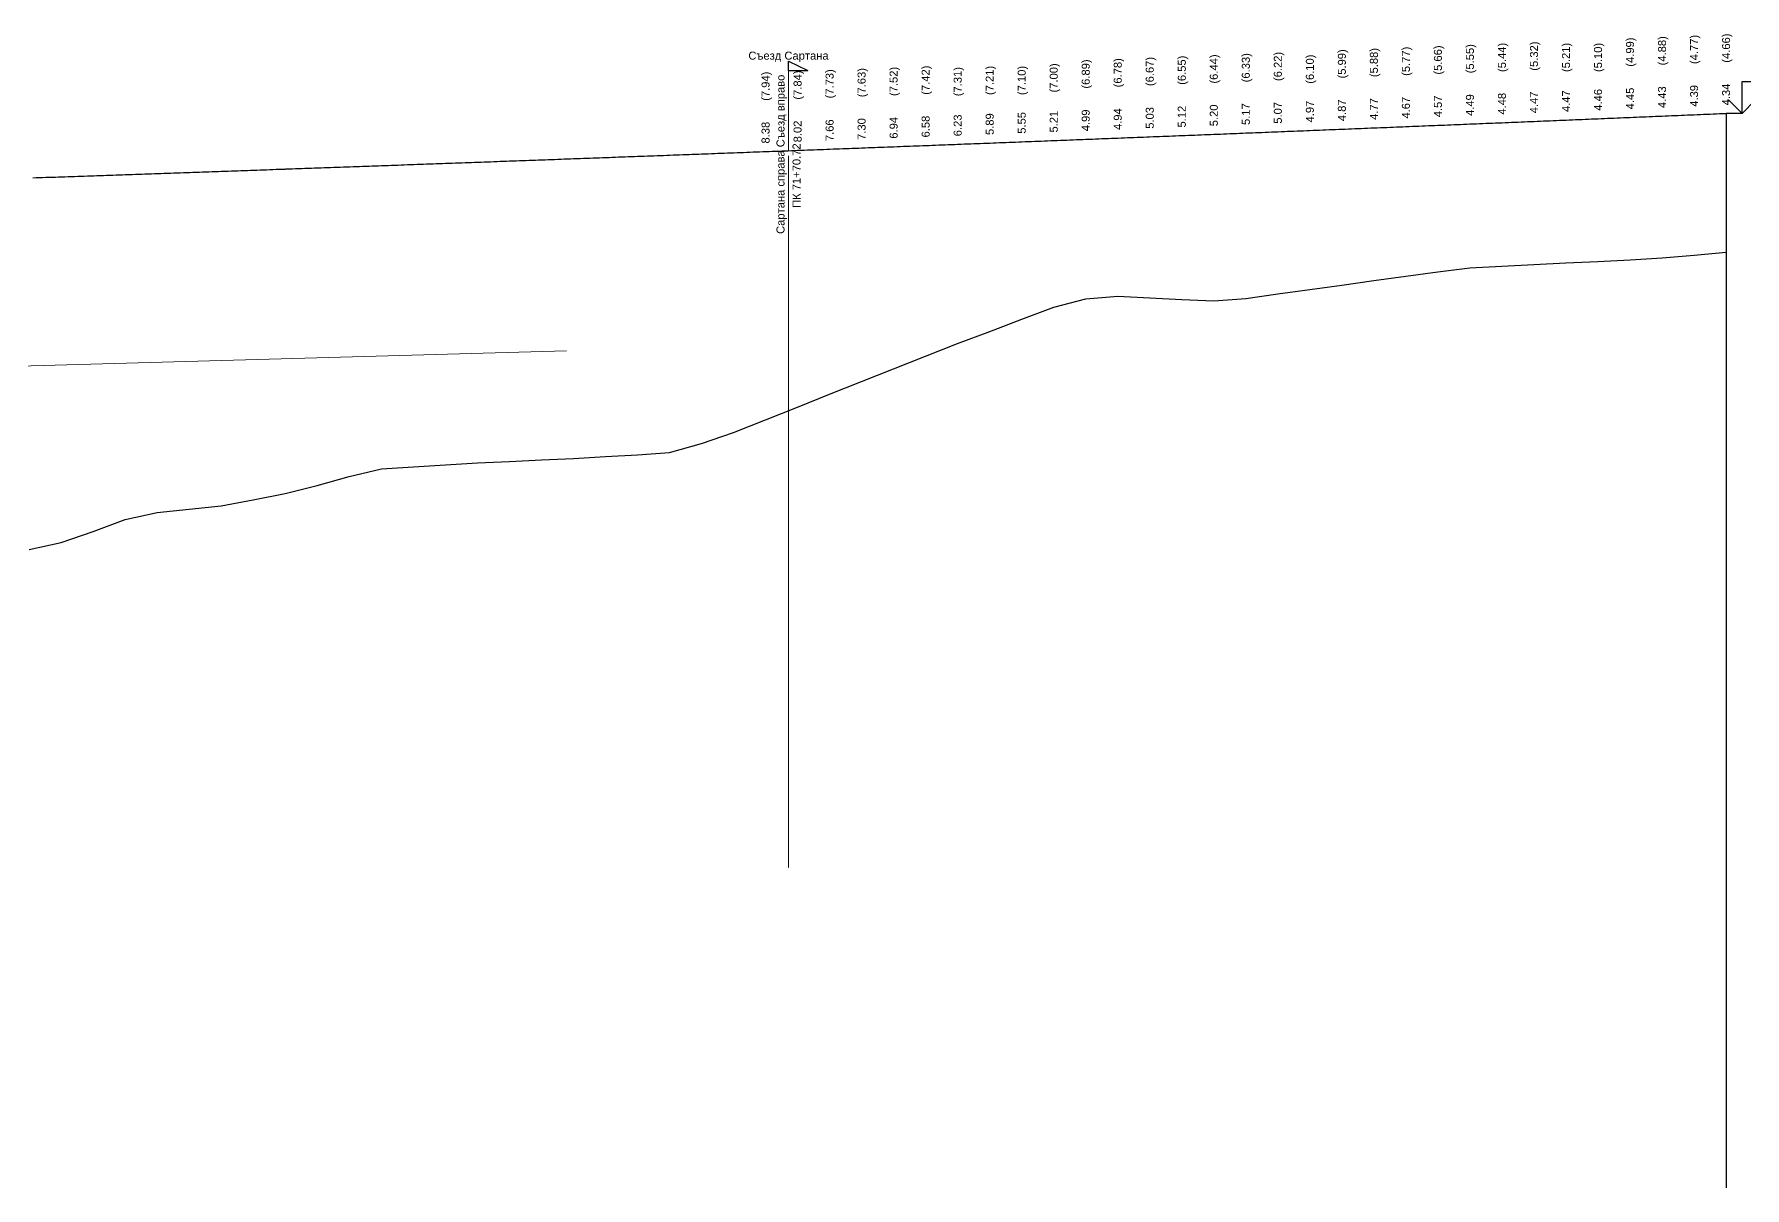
# Model space of a CAD drawing. Header units: millimetres. Extents: x 1864 to 10174863, y -4887456 to 5366151.
# Drawn here: x 4139476 to 4192903, y -8356 to 27684 of the extents above; entities that cross this region are included whole.
import ezdxf
from ezdxf.enums import TextEntityAlignment as Align

# ---------------------------------------------------------------- set-up
doc = ezdxf.new("R2018")
doc.units = ezdxf.units.MM
doc.linetypes.add('axis', pattern=[1.11, 0.75, -0.12, 0.12, -0.12])
for name, color, linetype, lineweight in [('1-Примечания', 4, 'Continuous', 25), ('1-Размеры', 1, 'Continuous', 25), ('1-Текст_3', 250, 'Continuous', 25), ('ИС_Тонкая', 3, 'Continuous', 18)]:
    doc.layers.add(name, color=color, linetype=linetype, lineweight=lineweight)
for name, color, linetype in [('Коммуникации', 7, 'Continuous'), ('Красный профиль', 1, 'Continuous'), ('Рабочие отметки', 7, 'Continuous'), ('Рабочие отметки доп.', 7, 'Continuous'), ('Рассекаемые подобъекты', 7, 'Continuous'), ('Черный профиль', 3, 'Continuous')]:
    doc.layers.add(name, color=color, linetype=linetype)
doc.styles.get("Standard").update_dxf_attribs({"font": 'arial.ttf'})

# ---------------------------------------------------------------- blocks, each defined once
blk = doc.blocks.new('*U457')
at = {"layer": '1-Примечания', "linetype": 'Continuous'}
blk.add_line((0, 0), (-2.5, 0), dxfattribs=at)
for points in [[(0, 0), (0, 5), (8, 5)], [(2.12, 2.12), (0, 0), (-2.12, 2.12)]]:
    blk.add_lwpolyline(points, dxfattribs=at)
at = {"layer": '1-Текст_3', "lineweight": 30, "oblique": 15, "width": 0.8, "flags": 104}
blk.add_attdef('ВЫСОТА', text='', height=3, dxfattribs=at).set_placement((4.13, 7.17), align=Align.MIDDLE_CENTER)
blk.add_attdef('ПРИМЕЧАНИЕ', text='', height=3, dxfattribs=at).set_placement((4, 4.25), align=Align.TOP_CENTER)

msp = doc.modelspace()

# ---------------------------------------------------------------- linework, layer by layer
at = {"layer": 'ИС_Тонкая'}
msp.add_lwpolyline([(4113739.9, 16606.6), (4156098.4, 17792.2)], dxfattribs=at)
at = {"layer": 'Коммуникации', "linetype": 'Continuous'}
for p, q in [((4163035.6, 26545.4), (4163035.6, 26845.4)), ((4163035.6, 26845.4), (4163635.6, 26545.4)), ((4163035.6, 26545.4), (4163635.6, 26545.4))]:
    msp.add_line(p, q, dxfattribs=at)
at = {"layer": 'Коммуникации', "linetype": 'Continuous', "lineweight": 15}
msp.add_line((4163035.6, 26545.4), (4163035.6, 24045.4), dxfattribs=at)
at = {"layer": 'Красный профиль', "linetype": 'Continuous'}
msp.add_line((4192318.6, 25210), (4192318.6, -8355.7), dxfattribs=at)
at = {"layer": 'Красный профиль', "linetype": 'Continuous', "flags": 128}
msp.add_lwpolyline([(4139437, 23198.7), (4139536.9, 23202.2), (4139636.9, 23205.6), (4139736.9, 23209), (4139836.8, 23212.4), (4139936.8, 23215.8), (4140036.8, 23219.2), (4140136.7, 23222.7), (4140236.7, 23226.1), (4140318.6, 23228.9), (4140336.7, 23229.5), (4140436.6, 23232.9), (4140536.6, 23236.4), (4140636.6, 23239.8), (4140736.5, 23243.2), (4140836.5, 23246.7), (4140936.5, 23250.1), (4141036.4, 23253.5), (4141136.4, 23257), (4141236.3, 23260.4), (4141318.6, 23263.2), (4141336.3, 23263.8), (4141436.3, 23267.3), (4141536.2, 23270.7), (4141636.2, 23274.2), (4141736.2, 23277.6), (4141836.1, 23281.1), (4141936.1, 23284.5), (4142036.1, 23288), (4142136, 23291.4), (4142236, 23294.9), (4142318.6, 23297.7), (4142336, 23298.3), (4142435.9, 23301.8), (4142535.9, 23305.2), (4142635.9, 23308.7), (4142735.8, 23312.2), (4142835.8, 23315.6), (4142935.8, 23319.1), (4143035.7, 23322.5), (4143135.7, 23326), (4143235.7, 23329.5), (4143318.6, 23332.4), (4143335.6, 23333), (4143435.6, 23336.4), (4143535.6, 23339.9), (4143635.5, 23343.4), (4143735.5, 23346.8), (4143835.4, 23350.3), (4143935.4, 23353.8), (4144035.4, 23357.3), (4144135.3, 23360.8), (4144235.3, 23364.2), (4144318.6, 23367.1), (4144335.3, 23367.7), (4144435.2, 23371.2), (4144535.2, 23374.7), (4144635.2, 23378.2), (4144735.1, 23381.7), (4144835.1, 23385.2), (4144935.1, 23388.7), (4145035, 23392.2), (4145135, 23395.7), (4145235, 23399.1), (4145318.6, 23402.1), (4145334.9, 23402.6), (4145434.9, 23406.1), (4145534.9, 23409.6), (4145634.8, 23413.2), (4145734.8, 23416.7), (4145834.8, 23420.2), (4145934.7, 23423.7), (4146034.7, 23427.2), (4146134.6, 23430.7), (4146234.6, 23434.2), (4146318.6, 23437.2), (4146334.6, 23437.7), (4146434.5, 23441.2), (4146534.5, 23444.7), (4146634.5, 23448.3), (4146734.4, 23451.8), (4146834.4, 23455.3), (4146934.4, 23458.8), (4147034.3, 23462.4), (4147134.3, 23465.9), (4147234.3, 23469.4), (4147318.6, 23472.4), (4147334.2, 23472.9), (4147434.2, 23476.5), (4147534.2, 23480), (4147634.1, 23483.5), (4147734.1, 23487.1), (4147834.1, 23490.6), (4147934, 23494.1), (4148034, 23497.7), (4148134, 23501.2), (4148233.9, 23504.8), (4148318.6, 23507.8), (4148333.9, 23508.3), (4148433.9, 23511.8), (4148533.8, 23515.4), (4148633.8, 23518.9), (4148733.7, 23522.5), (4148833.7, 23526), (4148933.7, 23529.6), (4149033.6, 23533.1), (4149133.6, 23536.7), (4149233.6, 23540.2), (4149318.6, 23543.3), (4149333.5, 23543.8), (4149433.5, 23547.4), (4149533.5, 23550.9), (4149633.4, 23554.5), (4149733.4, 23558), (4149833.4, 23561.6), (4149933.3, 23565.2), (4150033.3, 23568.7), (4150133.3, 23572.3), (4150233.2, 23575.9), (4150318.6, 23578.9), (4150333.2, 23579.5), (4150433.2, 23583), (4150533.1, 23586.6), (4150633.1, 23590.2), (4150733.1, 23593.8), (4150833, 23597.3), (4150933, 23600.9), (4151032.9, 23604.5), (4151132.9, 23608.1), (4151232.9, 23611.7), (4151318.6, 23614.8), (4151332.8, 23615.3), (4151432.8, 23618.9), (4151532.8, 23622.4), (4151632.7, 23626), (4151732.7, 23629.6), (4151832.7, 23633.2), (4151932.6, 23636.8), (4152032.6, 23640.4), (4152132.6, 23644), (4152232.5, 23647.6), (4152318.6, 23650.7), (4152332.5, 23651.2), (4152432.5, 23654.8), (4152532.4, 23658.4), (4152632.4, 23662), (4152732.4, 23665.6), (4152832.3, 23669.2), (4152932.3, 23672.9), (4153032.3, 23676.5), (4153132.2, 23680.1), (4153232.2, 23683.7), (4153318.6, 23686.8), (4153332.2, 23687.3), (4153432.1, 23690.9), (4153532.1, 23694.6), (4153632, 23698.2), (4153732, 23701.8), (4153832, 23705.4), (4153931.9, 23709), (4154031.9, 23712.7), (4154131.9, 23716.3), (4154231.8, 23719.9), (4154318.6, 23723.1), (4154331.8, 23723.6), (4154431.8, 23727.2), (4154531.7, 23730.8), (4154631.7, 23734.5), (4154731.7, 23738.1), (4154831.6, 23741.7), (4154931.6, 23745.4), (4155031.6, 23749), (4155131.5, 23752.7), (4155231.5, 23756.3), (4155318.6, 23759.5), (4155331.5, 23760), (4155431.4, 23763.6), (4155531.4, 23767.3), (4155631.4, 23770.9), (4155731.3, 23774.6), (4155831.3, 23778.2), (4155931.2, 23781.9), (4156031.2, 23785.5), (4156131.2, 23789.2), (4156231.1, 23792.8), (4156318.6, 23796), (4156331.1, 23796.5), (4156431.1, 23800.2), (4156531, 23803.8), (4156631, 23807.5), (4156731, 23811.2), (4156830.9, 23814.8), (4156930.9, 23818.5), (4157030.9, 23822.2), (4157130.8, 23825.8), (4157230.8, 23829.5), (4157318.6, 23832.7), (4157330.8, 23833.2), (4157430.7, 23836.9), (4157530.7, 23840.5), (4157630.7, 23844.2), (4157730.6, 23847.9), (4157830.6, 23851.6), (4157930.6, 23855.3), (4158030.5, 23859), (4158130.5, 23862.6), (4158230.4, 23866.3), (4158318.6, 23869.6), (4158330.4, 23870), (4158430.4, 23873.7), (4158530.3, 23877.4), (4158630.3, 23881.1), (4158730.3, 23884.8), (4158830.2, 23888.5), (4158930.2, 23892.2), (4159030.2, 23895.9), (4159130.1, 23899.6), (4159230.1, 23903.3), (4159318.6, 23906.6), (4159330.1, 23907), (4159430, 23910.7), (4159530, 23914.4), (4159630, 23918.1), (4159729.9, 23921.8), (4159829.9, 23925.5), (4159929.9, 23929.3), (4160029.8, 23933), (4160129.8, 23936.7), (4160229.8, 23940.4), (4160318.6, 23943.7), (4160329.7, 23944.1), (4160429.7, 23947.9), (4160529.7, 23951.6), (4160629.6, 23955.3), (4160729.6, 23959), (4160829.5, 23962.8), (4160929.5, 23966.5), (4161029.5, 23970.2), (4161129.4, 23973.9), (4161229.4, 23977.7), (4161318.6, 23981), (4161329.4, 23981.4), (4161429.3, 23985.1), (4161529.3, 23988.9), (4161629.3, 23992.6), (4161729.2, 23996.4), (4161829.2, 24000.1), (4161929.2, 24003.8), (4162029.1, 24007.6), (4162129.1, 24011.3), (4162229.1, 24015.1), (4162318.6, 24018.4), (4162329, 24018.8), (4162429, 24022.6), (4162529, 24026.3), (4162628.9, 24030.1), (4162728.9, 24033.8), (4162828.9, 24037.6), (4162928.8, 24041.4), (4163028.8, 24045.1), (4163128.7, 24048.9), (4163228.7, 24052.6), (4163318.6, 24056), (4163328.7, 24056.4), (4163428.6, 24060.2), (4163528.6, 24063.9), (4163628.6, 24067.7), (4163728.5, 24071.5), (4163828.5, 24075.2), (4163928.5, 24079), (4164028.4, 24082.8), (4164128.4, 24086.6), (4164228.4, 24090.3), (4164318.6, 24093.8), (4164328.3, 24094.1), (4164428.3, 24097.9), (4164528.3, 24101.7), (4164628.2, 24105.5), (4164728.2, 24109.2), (4164828.2, 24113), (4164928.1, 24116.8), (4165028.1, 24120.6), (4165128.1, 24124.4), (4165228, 24128.2), (4165318.6, 24131.6), (4165328, 24132), (4165428, 24135.8), (4165527.9, 24139.6), (4165627.9, 24143.4), (4165727.8, 24147.2), (4165827.8, 24151), (4165927.8, 24154.8), (4166027.7, 24158.6), (4166127.7, 24162.4), (4166227.7, 24166.2), (4166318.6, 24169.7), (4166327.6, 24170), (4166427.6, 24173.8), (4166527.6, 24177.6), (4166627.5, 24181.4), (4166727.5, 24185.2), (4166827.5, 24189.1), (4166927.4, 24192.9), (4167027.4, 24196.7), (4167127.4, 24200.5), (4167227.3, 24204.3), (4167318.6, 24207.8), (4167327.3, 24208.2), (4167427.3, 24212), (4167527.2, 24215.8), (4167627.2, 24219.6), (4167727.2, 24223.5), (4167827.1, 24227.3), (4167927.1, 24231.1), (4168027, 24235), (4168127, 24238.8), (4168227, 24242.6), (4168318.6, 24246.1), (4168326.9, 24246.5), (4168426.9, 24250.3), (4168526.9, 24254.1), (4168626.8, 24258), (4168726.8, 24261.8), (4168826.8, 24265.7), (4168926.7, 24269.5), (4169026.7, 24273.4), (4169126.7, 24277.2), (4169226.6, 24281.1), (4169318.6, 24284.6), (4169326.6, 24284.9), (4169426.6, 24288.8), (4169526.5, 24292.6), (4169626.5, 24296.5), (4169726.5, 24300.3), (4169826.4, 24304.2), (4169926.4, 24308.1), (4170026.4, 24311.9), (4170126.3, 24315.8), (4170226.3, 24319.7), (4170318.6, 24323.2), (4170326.2, 24323.5), (4170426.2, 24327.4), (4170526.2, 24331.3), (4170626.1, 24335.1), (4170726.1, 24339), (4170826.1, 24342.9), (4170926, 24346.8), (4171026, 24350.6), (4171126, 24354.5), (4171225.9, 24358.4), (4171318.6, 24362), (4171325.9, 24362.3), (4171425.9, 24366.2), (4171525.8, 24370), (4171625.8, 24373.9), (4171725.8, 24377.8), (4171825.7, 24381.7), (4171925.7, 24385.6), (4172025.7, 24389.5), (4172125.6, 24393.4), (4172225.6, 24397.3), (4172318.6, 24400.9), (4172325.6, 24401.2), (4172425.5, 24405.1), (4172525.5, 24409), (4172625.5, 24412.9), (4172725.4, 24416.8), (4172825.4, 24420.7), (4172925.3, 24424.6), (4173025.3, 24428.5), (4173125.3, 24432.4), (4173225.2, 24436.3), (4173318.6, 24440), (4173325.2, 24440.2), (4173425.2, 24444.1), (4173525.1, 24448), (4173625.1, 24451.9), (4173725.1, 24455.9), (4173825, 24459.8), (4173925, 24463.7), (4174025, 24467.6), (4174124.9, 24471.5), (4174224.9, 24475.5), (4174318.6, 24479.2), (4174324.9, 24479.4), (4174424.8, 24483.3), (4174524.8, 24487.3), (4174624.8, 24491.2), (4174724.7, 24495.1), (4174824.7, 24499), (4174924.7, 24503), (4175024.6, 24506.9), (4175124.6, 24510.9), (4175224.5, 24514.8), (4175318.6, 24518.5), (4175324.5, 24518.7), (4175424.5, 24522.7), (4175524.4, 24526.6), (4175624.4, 24530.6), (4175724.4, 24534.5), (4175824.3, 24538.5), (4175924.3, 24542.4), (4176024.3, 24546.4), (4176124.2, 24550.3), (4176224.2, 24554.3), (4176318.6, 24558), (4176324.2, 24558.2), (4176424.1, 24562.2), (4176524.1, 24566.1), (4176624.1, 24570.1), (4176724, 24574.1), (4176824, 24578), (4176924, 24582), (4177023.9, 24585.9), (4177123.9, 24589.9), (4177223.9, 24593.9), (4177318.6, 24597.6), (4177323.8, 24597.9), (4177423.8, 24601.8), (4177523.8, 24605.8), (4177623.7, 24609.8), (4177723.7, 24613.7), (4177823.6, 24617.7), (4177923.6, 24621.7), (4178023.6, 24625.7), (4178123.5, 24629.7), (4178223.5, 24633.6), (4178318.6, 24637.4), (4178323.5, 24637.6), (4178423.4, 24641.6), (4178523.4, 24645.6), (4178623.4, 24649.6), (4178723.3, 24653.6), (4178823.3, 24657.6), (4178923.3, 24661.6), (4179023.2, 24665.6), (4179123.2, 24669.6), (4179223.2, 24673.6), (4179318.6, 24677.4), (4179323.1, 24677.6), (4179423.1, 24681.6), (4179523.1, 24685.6), (4179623, 24689.6), (4179723, 24693.6), (4179823, 24697.6), (4179922.9, 24701.6), (4180022.9, 24705.6), (4180122.8, 24709.6), (4180222.8, 24713.6), (4180318.6, 24717.5), (4180322.8, 24717.6), (4180422.7, 24721.6), (4180522.7, 24725.7), (4180622.7, 24729.7), (4180722.6, 24733.7), (4180822.6, 24737.7), (4180922.6, 24741.7), (4181022.5, 24745.8), (4181122.5, 24749.8), (4181222.5, 24753.8), (4181318.6, 24757.7), (4181322.4, 24757.9), (4181422.4, 24761.9), (4181522.4, 24765.9), (4181622.3, 24769.9), (4181722.3, 24774), (4181822.3, 24778), (4181922.2, 24782.1), (4182022.2, 24786.1), (4182122.2, 24790.1), (4182222.1, 24794.2), (4182318.6, 24798.1), (4182322.1, 24798.2), (4182422.1, 24802.3), (4182522, 24806.3), (4182622, 24810.4), (4182721.9, 24814.4), (4182821.9, 24818.5), (4182921.9, 24822.5), (4183021.8, 24826.6), (4183121.8, 24830.6), (4183221.8, 24834.7), (4183318.6, 24838.6), (4183321.7, 24838.7), (4183421.7, 24842.8), (4183521.7, 24846.9), (4183621.6, 24850.9), (4183721.6, 24855), (4183821.6, 24859), (4183921.5, 24863.1), (4184021.5, 24867.2), (4184121.5, 24871.3), (4184221.4, 24875.3), (4184318.6, 24879.3), (4184321.4, 24879.4), (4184421.4, 24883.5), (4184521.3, 24887.5), (4184621.3, 24891.6), (4184721.3, 24895.7), (4184821.2, 24899.8), (4184921.2, 24903.9), (4185021.1, 24907.9), (4185121.1, 24912), (4185221.1, 24916.1), (4185318.6, 24920.1), (4185321, 24920.2), (4185421, 24924.3), (4185521, 24928.4), (4185620.9, 24932.5), (4185720.9, 24936.6), (4185820.9, 24940.7), (4185920.8, 24944.8), (4186020.8, 24948.9), (4186120.8, 24953), (4186220.7, 24957.1), (4186318.6, 24961.1), (4186320.7, 24961.2), (4186420.7, 24965.3), (4186520.6, 24969.4), (4186620.6, 24973.5), (4186720.6, 24977.6), (4186820.5, 24981.7), (4186920.5, 24985.8), (4187020.5, 24989.9), (4187120.4, 24994), (4187220.4, 24998.2), (4187318.6, 25002.2), (4187320.3, 25002.3), (4187420.3, 25006.4), (4187520.3, 25010.5), (4187620.2, 25014.6), (4187720.2, 25018.8), (4187820.2, 25022.9), (4187920.1, 25027), (4188020.1, 25031.1), (4188120.1, 25035.3), (4188220, 25039.4), (4188318.6, 25043.5), (4188320, 25043.5), (4188420, 25047.7), (4188519.9, 25051.8), (4188619.9, 25055.9), (4188719.9, 25060.1), (4188819.8, 25064.2), (4188919.8, 25068.3), (4189019.8, 25072.5), (4189119.7, 25076.6), (4189219.7, 25080.8), (4189318.6, 25084.9), (4189319.7, 25084.9), (4189419.6, 25089.1), (4189519.6, 25093.2), (4189619.6, 25097.4), (4189719.5, 25101.5), (4189819.5, 25105.7), (4189919.4, 25109.8), (4190019.4, 25114), (4190119.4, 25118.1), (4190219.3, 25122.3), (4190318.6, 25126.4), (4190319.3, 25126.5), (4190419.3, 25130.6), (4190519.2, 25134.8), (4190619.2, 25139), (4190719.2, 25143.1), (4190819.1, 25147.3), (4190919.1, 25151.5), (4191019.1, 25155.6), (4191119, 25159.8), (4191219, 25164), (4191318.6, 25168.1), (4191319, 25168.2), (4191418.9, 25172.3), (4191518.9, 25176.5), (4191618.9, 25180.7), (4191718.8, 25184.9), (4191818.8, 25189.1), (4191918.8, 25193.2), (4192018.7, 25197.4), (4192118.7, 25201.6), (4192218.6, 25205.8), (4192318.6, 25210)], dxfattribs=at)
at = {"layer": 'Рассекаемые подобъекты', "color": 7, "linetype": 'axis', "lineweight": 15, "ltscale": 15}
msp.add_line((4163035.8, 23889.1), (4163035.8, 1644.3), dxfattribs=at)
at = {"layer": 'Черный профиль', "linetype": 'Continuous', "flags": 128}
msp.add_lwpolyline([(4139318.6, 11583.8), (4140318.6, 11802.2), (4141318.6, 12147.9), (4142318.6, 12525.4), (4143318.6, 12742.2), (4144318.6, 12842.9), (4145318.6, 12949.4), (4146318.6, 13133.1), (4147318.6, 13338.9), (4148318.6, 13582.8), (4149318.6, 13863.2), (4150318.6, 14103.1), (4151318.6, 14168.5), (4152318.6, 14230.7), (4153318.6, 14289.9), (4154318.6, 14336.1), (4155318.6, 14382.2), (4156318.6, 14432.1), (4157318.6, 14487.4), (4158318.6, 14542.8), (4159318.6, 14617.4), (4160318.6, 14902.1), (4161318.6, 15240.5), (4162318.6, 15638.9), (4163318.6, 16037.2), (4164318.6, 16435.3), (4165318.6, 16833.3), (4166318.6, 17231.2), (4167318.6, 17628.9), (4168318.6, 18016.1), (4169318.6, 18396.9), (4170318.6, 18777.6), (4171318.6, 19153.2), (4172318.6, 19412.1), (4173318.6, 19503.1), (4174318.6, 19452.1), (4175318.6, 19400.8), (4176318.6, 19354.6), (4177318.6, 19429.9), (4178318.6, 19569.7), (4179318.6, 19709.2), (4180318.6, 19848.5), (4181318.6, 19987.4), (4182318.6, 20126), (4183318.6, 20264.3), (4184318.6, 20388.2), (4185318.6, 20437.8), (4186318.6, 20487.4), (4187318.6, 20537), (4188318.6, 20586.5), (4189318.6, 20636.1), (4190318.6, 20695), (4191318.6, 20781.7), (4192318.6, 20870.4), (4192318.6, 20870.4)], dxfattribs=at)

# ---------------------------------------------------------------- block references
at = {"layer": '1-Размеры', "transparency": 33554687}
ref = msp.add_blockref('*U457', (4192818.6, 25210), dxfattribs=dict(at, xscale=200, yscale=200, zscale=200, rotation=0.0002819284350356194))
lines = msp.add_mtext('\\W0.8000;25.21', dxfattribs={"layer": '1-Текст_3', "insert": (4193643.9, 26643.5), "char_height": 2.5, "attachment_point": 1, "rotation": 0.00028, "bg_fill": 3, "box_fill_scale": 1, "bg_fill_color": 256, "bg_fill_transparency": 0})
ref.add_attrib('ВЫСОТА', '', (4193643.9, 26643.5)).embed_mtext(lines)
lines = msp.add_mtext('\\W0.8000;', dxfattribs={"layer": '1-Текст_3', "insert": (4193618.6, 26060), "char_height": 2.5, "attachment_point": 1, "rotation": 0.00028, "bg_fill": 3, "box_fill_scale": 1, "bg_fill_color": 256, "bg_fill_transparency": 0})
ref.add_attrib('ПРИМЕЧАНИЕ', '', (4193618.6, 26060)).embed_mtext(lines)

# ---------------------------------------------------------------- texts
at = {"layer": 'Коммуникации', "linetype": 'Continuous', "lineweight": 15}
msp.add_text('Сартана справа Съезд вправо', height=250, rotation=90, dxfattribs=at).set_placement((4162910.6, 26420.4), align=Align.RIGHT)
msp.add_text('ПК 71+70.72', height=250, rotation=90, dxfattribs=at).set_placement((4163160.6, 24274.5), align=Align.TOP_RIGHT)
at = {"layer": 'Рабочие отметки', "linetype": 'Continuous'}
for s, p in [('4.77', (4181318.6, 25007.7)), ('4.67', (4182318.6, 25048.1)), ('4.57', (4183318.6, 25088.6)), ('4.49', (4184318.6, 25129.3)), ('4.48', (4185318.6, 25170.1)), ('4.47', (4186318.6, 25211.1)), ('4.47', (4187318.6, 25252.2)), ('4.46', (4188318.6, 25293.5)), ('4.45', (4189318.6, 25334.9)), ('4.43', (4190318.6, 25376.4)), ('4.39', (4191318.6, 25418.1)), ('4.34', (4192318.6, 25460)), ('6.58', (4167318.6, 24457.8)), ('6.23', (4168318.6, 24496.1)), ('5.89', (4169318.6, 24534.6)), ('5.55', (4170318.6, 24573.2)), ('5.21', (4171318.6, 24612)), ('4.99', (4172318.6, 24650.9)), ('4.94', (4173318.6, 24690)), ('5.03', (4174318.6, 24729.2)), ('5.12', (4175318.6, 24768.5)), ('5.20', (4176318.6, 24808)), ('5.17', (4177318.6, 24847.6)), ('5.07', (4178318.6, 24887.4)), ('4.97', (4179318.6, 24927.4)), ('4.87', (4180318.6, 24967.5)), ('8.38', (4162318.6, 24268.4)), ('8.02', (4163318.6, 24306)), ('7.66', (4164318.6, 24343.8)), ('7.30', (4165318.6, 24381.6)), ('6.94', (4166318.6, 24419.7))]:
    msp.add_text(s, height=250, rotation=90, dxfattribs=at).set_placement(p, align=Align.MIDDLE_LEFT)
at = {"layer": 'Рабочие отметки доп.', "linetype": 'Continuous'}
for s, p in [('(5.77)', (4182318.6, 26381.4)), ('(5.66)', (4183318.6, 26421.9)), ('(5.55)', (4184318.6, 26462.6)), ('(5.44)', (4185318.6, 26503.4)), ('(5.32)', (4186318.6, 26544.4)), ('(5.21)', (4187318.6, 26502.2)), ('(5.10)', (4188318.6, 26501.8)), ('(4.99)', (4189318.6, 26668.2)), ('(4.88)', (4190318.6, 26709.8)), ('(4.77)', (4191318.6, 26751.5)), ('(4.66)', (4192318.6, 26793.3)), ('(7.00)', (4171318.6, 25862)), ('(6.89)', (4172318.6, 25984.2)), ('(6.78)', (4173318.6, 26023.3)), ('(6.67)', (4174318.6, 26062.5)), ('(6.55)', (4175318.6, 26101.8)), ('(6.44)', (4176318.6, 26141.3)), ('(6.33)', (4177318.6, 26181)), ('(6.22)', (4178318.6, 26220.8)), ('(6.10)', (4179318.6, 26135.7)), ('(5.99)', (4180318.6, 26300.8)), ('(5.88)', (4181318.6, 26341)), ('(7.94)', (4162318.6, 25601.8)), ('(7.84)', (4163318.6, 25639.4)), ('(7.73)', (4164318.6, 25677.1)), ('(7.63)', (4165318.6, 25715)), ('(7.52)', (4166318.6, 25753)), ('(7.42)', (4167318.6, 25791.2)), ('(7.31)', (4168318.6, 25746.1)), ('(7.21)', (4169318.6, 25784.6)), ('(7.10)', (4170318.6, 25781.6))]:
    msp.add_text(s, height=250, rotation=90, dxfattribs=at).set_placement(p, align=Align.MIDDLE_LEFT)
at = {"layer": 'Рассекаемые подобъекты', "color": 7, "linetype": 'Continuous', "lineweight": 15}
msp.add_text('Съезд Сартана', height=250, dxfattribs=at).set_placement((4163035.8, 26889.1), align=Align.CENTER)

doc.saveas('drawing.dxf')
